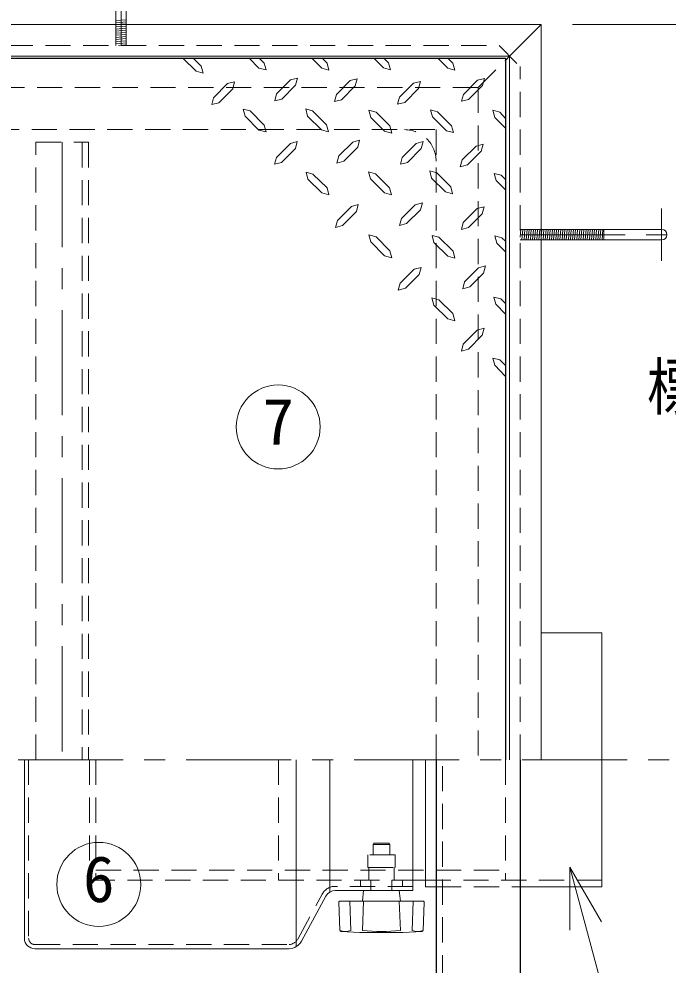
# Model space of a CAD drawing. Units: millimetres at full size, sheet at 1:10; details may follow other scales. Extents: x -2125 to 1925, y -1405 to 1405.
# Drawn here: x -75.4 to 233.7, y 557.3 to 1007.7 of the extents above; entities that cross this region are included whole.
import ezdxf
from ezdxf.enums import TextEntityAlignment as Align

# ---------------------------------------------------------------- set-up
doc = ezdxf.new("R2010")
doc.units = ezdxf.units.MM
doc.header["$LTSCALE"] = 10
doc.linetypes.add('CHAIN1', pattern=[8, 5, -1, 1, -1])
doc.linetypes.add('DASHED1', pattern=[1.8, 1.2, -0.6])
doc.layers.add('0-A', color=4, linetype='Continuous', lineweight=9)
doc.styles.add('ＭＳ ゴシック', font='')
doc.styles.get('ＭＳ ゴシック').set_extended_font_data('MS Gothic')

msp = doc.modelspace()

# ---------------------------------------------------------------- linework, layer by layer
at = {"layer": '0-A', "linetype": 'CHAIN1'}
for p, q in [((-26.8, 995.02), (-26.8, 1074.92)), ((188.2, 1005.02), (563.2, 1005.02)), ((-54.8, 949.02), (-54.8, 655.02)), ((230.6, 917.52), (230.6, 892.52)), ((163.2, 905.02), (243.1, 905.02)), ((-1355.8, 655.02), (563.2, 655.02))]:
    msp.add_line(p, q, dxfattribs=at)
at = {"layer": '0-A', "color": 7, "lineweight": 18}
for p, q in [((-29.3, 1062.42), (-29.3, 1005.02)), ((-24.3, 1062.42), (-24.3, 1005.02)), ((173.2, 1005.02), (-1126.8, 1005.02)), ((158.2, 990.02), (173.2, 1005.02)), ((173.2, 1005.02), (173.2, 655.02)), ((158.2, 990.02), (-1111.8, 990.02)), ((158.2, 990.02), (158.2, 655.02)), ((230.6, 907.52), (173.2, 907.52)), ((230.6, 902.52), (173.2, 902.52)), ((173.2, 715.52), (202.2, 715.52)), ((202.2, 715.52), (202.2, 594.52)), ((-72.8, 655.02), (-72.8, 570.03)), ((112.2, 655.02), (112.2, 592.74)), ((118.2, 655.02), (118.2, 594.52)), ((186.9, 603.87), (186.9, 573.87)), ((186.9, 603.87), (201.9, 577.89)), ((186.9, 603.87), (234.24, 427.18)), ((70.78, 590.14), (59.07, 568.66)), ((75.17, 592.74), (112.2, 592.74)), ((88.2, 587.74), (88.7, 592.74)), ((106.2, 587.74), (105.7, 592.74)), ((118.2, 594.52), (123.2, 594.52)), ((163.2, 594.52), (202.2, 594.52)), ((77.34, 573.68), (76.85, 587.23)), ((117.06, 587.74), (77.35, 587.74)), ((82.08, 587.74), (82.58, 573.74)), ((88.21, 573.74), (88.71, 587.74)), ((106.19, 573.74), (105.69, 587.74)), ((112.33, 587.74), (111.83, 573.74)), ((117.07, 573.68), (117.55, 587.23)), ((77.81, 573.2), (86.96, 572.76)), ((106.96, 572.74), (87.44, 572.74)), ((116.6, 573.2), (107.44, 572.76)), ((-67.8, 565.03), (53.31, 565.03))]:
    msp.add_line(p, q, dxfattribs=at)
at = {"layer": '0-A'}
for p, q in [((-29.3, 1006.96), (-24.3, 1007.37)), ((-29.3, 1005.95), (-24.3, 1006.36)), ((-28.46, 1005.02), (-24.3, 1005.36)), ((2.6, 989.02), (8.94, 982.82)), ((7.58, 989.02), (11.36, 985.24)), ((34.14, 989.02), (38.87, 984.29)), ((64.07, 989.02), (68.79, 984.29)), ((69, 989.02), (71.31, 986.71)), ((71.31, 986.71), (72.15, 983.35)), ((93.64, 989.02), (98.09, 984.4)), ((98.4, 989.02), (100.61, 986.81)), ((100.61, 986.81), (101.45, 983.56)), ((124.02, 989.02), (128.75, 984.29)), ((128.85, 989.02), (131.16, 986.71)), ((131.16, 986.71), (132.11, 983.35)), ((158.2, 990.02), (156.2, 988.02)), ((72.15, 983.35), (68.79, 984.29)), ((101.45, 983.56), (98.09, 984.4)), ((132.11, 983.35), (128.75, 984.29)), ((23.96, 976.94), (27.21, 977.78)), ((27.21, 977.78), (26.37, 974.42)), ((75.72, 971.69), (82.34, 978.41)), ((112.47, 977.15), (115.73, 977.99)), ((115.73, 977.99), (114.89, 974.63)), ((136.31, 971.8), (142.92, 978.52)), ((142.92, 978.52), (146.28, 979.36)), ((146.28, 979.36), (145.34, 976)), ((17.24, 970.22), (23.96, 976.94)), ((19.76, 967.81), (26.37, 974.42)), ((49.79, 969.59), (56.3, 976.21)), ((78.14, 969.28), (84.75, 975.89)), ((105.75, 970.43), (112.47, 977.15)), ((108.27, 968.02), (114.89, 974.63)), ((138.72, 969.38), (145.34, 976)), ((17.24, 970.22), (16.4, 966.97)), ((47.27, 972.01), (46.43, 968.75)), ((49.79, 969.59), (46.43, 968.75)), ((75.72, 971.69), (74.78, 968.44)), ((78.14, 969.28), (74.78, 968.44)), ((105.75, 970.43), (104.91, 967.18)), ((136.31, 971.8), (135.36, 968.54)), ((138.72, 969.38), (135.36, 968.54)), ((19.76, 967.81), (16.4, 966.97)), ((34.67, 963.92), (31.41, 964.76)), ((32.25, 961.4), (31.41, 964.76)), ((61.97, 961.51), (61.13, 964.87)), ((64.38, 963.92), (61.13, 964.87)), ((94.62, 963.4), (91.26, 964.24)), ((92.21, 960.88), (91.26, 964.24)), ((108.27, 968.02), (104.91, 967.18)), ((121.5, 961.09), (120.56, 964.45)), ((123.92, 963.5), (120.56, 964.45)), ((153.53, 963.4), (150.17, 964.24)), ((151.11, 960.88), (150.17, 964.24)), ((32.25, 961.4), (38.87, 954.79)), ((34.67, 963.92), (41.28, 957.2)), ((61.97, 961.51), (68.58, 954.89)), ((64.38, 963.92), (71.1, 957.31)), ((92.21, 960.88), (98.72, 954.37)), ((94.62, 963.4), (101.24, 956.78)), ((121.5, 961.09), (128.12, 954.47)), ((123.92, 963.5), (130.53, 956.89)), ((151.11, 960.88), (156.2, 955.79)), ((153.53, 963.4), (156.2, 960.34)), ((71.1, 957.31), (71.94, 954.05)), ((101.24, 956.78), (102.08, 953.42)), ((130.53, 956.89), (131.48, 953.63)), ((71.94, 954.05), (68.58, 954.89)), ((102.08, 953.42), (98.72, 954.37)), ((131.48, 953.63), (128.12, 954.47)), ((47.27, 941.77), (53.88, 948.49)), ((53.88, 948.49), (57.14, 949.33)), ((57.14, 949.33), (56.3, 945.97)), ((76.88, 942.5), (83.49, 949.12)), ((79.29, 940.09), (85.91, 946.7)), ((83.49, 949.12), (86.75, 950.06)), ((86.75, 950.06), (85.91, 946.7)), ((107.12, 941.77), (113.73, 948.49)), ((113.73, 948.49), (117.09, 949.33)), ((117.09, 949.33), (116.15, 945.97)), ((135.68, 940.61), (142.29, 947.23)), ((142.29, 947.23), (145.55, 948.17)), ((145.55, 948.17), (144.71, 944.81)), ((47.27, 941.77), (46.32, 938.51)), ((49.68, 939.35), (56.3, 945.97)), ((76.88, 942.5), (75.93, 939.14)), ((107.12, 941.77), (106.28, 938.51)), ((109.64, 939.35), (116.15, 945.97)), ((138.09, 938.2), (144.71, 944.81)), ((49.68, 939.35), (46.32, 938.51)), ((79.29, 940.09), (75.93, 939.14)), ((109.64, 939.35), (106.28, 938.51)), ((135.68, 940.61), (134.73, 937.25)), ((138.09, 938.2), (134.73, 937.25)), ((64.59, 933.89), (61.34, 934.84)), ((62.18, 931.48), (61.34, 934.84)), ((64.59, 933.89), (71.31, 927.28)), ((94.41, 934), (91.05, 934.94)), ((92, 931.58), (91.05, 934.94)), ((94.41, 934), (101.03, 927.38)), ((123.5, 934.42), (120.24, 935.36)), ((121.08, 932), (120.24, 935.36)), ((123.5, 934.42), (130.22, 927.8)), ((154.16, 933.37), (150.8, 934.21)), ((151.74, 930.85), (150.8, 934.21)), ((154.16, 933.37), (156.2, 931.32)), ((62.18, 931.48), (68.79, 924.86)), ((92, 931.58), (98.61, 924.97)), ((121.08, 932), (127.7, 925.39)), ((151.74, 930.85), (156.2, 926.39)), ((72.15, 924.02), (68.79, 924.86)), ((71.31, 927.28), (72.15, 924.02)), ((101.97, 924.02), (98.61, 924.97)), ((101.03, 927.38), (101.97, 924.02)), ((131.06, 924.44), (127.7, 925.39)), ((130.22, 927.8), (131.06, 924.44)), ((106.7, 912.68), (113.31, 919.3)), ((78.66, 909.43), (85.28, 916.04)), ((109.11, 910.27), (115.73, 916.88)), ((136.1, 910.79), (142.71, 917.51)), ((138.62, 908.38), (145.13, 914.99)), ((142.71, 917.51), (146.07, 918.35)), ((146.07, 918.35), (145.13, 914.99)), ((76.25, 911.84), (75.3, 908.48)), ((106.7, 912.68), (105.75, 909.32)), ((109.11, 910.27), (105.75, 909.32)), ((136.1, 910.79), (135.26, 907.54)), ((78.66, 909.43), (75.3, 908.48)), ((138.62, 908.38), (135.26, 907.54)), ((173.2, 903.35), (173.54, 907.52)), ((174.14, 902.52), (174.55, 907.52)), ((175.14, 902.52), (175.55, 907.52)), ((176.15, 902.52), (176.55, 907.52)), ((177.15, 902.52), (177.56, 907.52)), ((178.15, 902.52), (178.56, 907.52)), ((179.16, 902.52), (179.56, 907.52)), ((180.16, 902.52), (180.57, 907.52)), ((181.16, 902.52), (181.57, 907.52)), ((182.17, 902.52), (182.57, 907.52)), ((183.17, 902.52), (183.58, 907.52)), ((184.17, 902.52), (184.58, 907.52)), ((185.18, 902.52), (185.58, 907.52)), ((186.18, 902.52), (186.59, 907.52)), ((187.18, 902.52), (187.59, 907.52)), ((188.19, 902.52), (188.59, 907.52)), ((189.19, 902.52), (189.6, 907.52)), ((190.19, 902.52), (190.6, 907.52)), ((191.2, 902.52), (191.6, 907.52)), ((192.2, 902.52), (192.61, 907.52)), ((193.2, 902.52), (193.61, 907.52)), ((194.21, 902.52), (194.61, 907.52)), ((195.21, 902.52), (195.62, 907.52)), ((196.21, 902.52), (196.62, 907.52)), ((197.22, 902.52), (197.62, 907.52)), ((198.22, 902.52), (198.63, 907.52)), ((199.22, 902.52), (199.63, 907.52)), ((200.23, 902.52), (200.63, 907.52)), ((201.23, 902.52), (201.64, 907.52)), ((202.23, 902.52), (202.64, 907.52)), ((203.1, 907.52), (203.1, 902.52)), ((92.21, 901.55), (91.26, 904.91)), ((94.62, 903.97), (91.26, 904.91)), ((92.21, 901.55), (98.72, 894.94)), ((94.62, 903.97), (101.24, 897.35)), ((124.55, 903.86), (121.29, 904.7)), ((122.13, 901.34), (121.29, 904.7)), ((122.13, 901.34), (128.75, 894.73)), ((124.55, 903.86), (131.27, 897.14)), ((152.06, 901.03), (151.22, 904.39)), ((154.58, 903.55), (151.22, 904.39)), ((152.06, 901.03), (156.2, 896.88)), ((154.58, 903.55), (156.2, 901.92)), ((101.24, 897.35), (102.08, 893.99)), ((131.27, 897.14), (132.11, 893.89)), ((102.08, 893.99), (98.72, 894.94)), ((132.11, 893.89), (128.75, 894.73)), ((106.17, 881.92), (112.79, 888.53)), ((136.73, 882.55), (143.34, 889.27)), ((143.34, 889.27), (146.7, 890.11)), ((146.7, 890.11), (145.76, 886.75)), ((108.59, 879.5), (115.2, 886.12)), ((139.25, 880.13), (145.76, 886.75)), ((106.17, 881.92), (105.23, 878.56)), ((108.59, 879.5), (105.23, 878.56)), ((136.73, 882.55), (135.89, 879.29)), ((139.25, 880.13), (135.89, 879.29)), ((124.55, 874.04), (121.19, 874.88)), ((122.13, 871.52), (121.19, 874.88)), ((124.55, 874.04), (131.16, 867.43)), ((151.64, 871.94), (150.69, 875.3)), ((154.05, 874.46), (150.69, 875.3)), ((154.05, 874.46), (156.2, 872.31)), ((122.13, 871.52), (128.75, 865.01)), ((151.64, 871.94), (156.2, 867.19)), ((132.11, 864.07), (128.75, 865.01)), ((131.16, 867.43), (132.11, 864.07)), ((142.71, 859.55), (146.07, 860.5)), ((146.07, 860.5), (145.13, 857.14)), ((136.1, 852.94), (142.71, 859.55)), ((138.62, 850.52), (145.13, 857.14)), ((136.1, 852.94), (135.26, 849.58)), ((138.62, 850.52), (135.26, 849.58)), ((151.11, 842.86), (150.17, 846.22)), ((153.53, 845.38), (150.17, 846.22)), ((151.11, 842.86), (156.2, 837.56)), ((153.53, 845.38), (156.2, 842.7)), ((56.51, 566), (56.51, 655.02)), ((72.62, 655.02), (72.62, 592.04)), ((118.2, 597.74), (112.2, 597.74))]:
    msp.add_line(p, q, dxfattribs=at)
at = {"layer": '0-A', "linetype": 'DASHED1'}
for p, q in [((-29.3, 1004.95), (-28.46, 1005.02)), ((-29.3, 1005.02), (-29.3, 995.02)), ((-24.3, 1005.02), (-24.3, 995.02)), ((-29.3, 1003.95), (-24.3, 1004.36)), ((-29.3, 1002.94), (-24.3, 1003.35)), ((-29.3, 1001.94), (-24.3, 1002.35)), ((-29.3, 1000.94), (-24.3, 1001.35)), ((-29.3, 999.93), (-24.3, 1000.34)), ((-29.3, 998.93), (-24.3, 999.34)), ((-29.3, 997.93), (-24.3, 998.34)), ((-29.3, 996.92), (-24.3, 997.33)), ((-29.3, 995.92), (-24.3, 996.33)), ((-1106.8, 995.02), (153.2, 995.02)), ((-28.06, 995.02), (-24.3, 995.33)), ((153.2, 995.02), (163.2, 985.02)), ((143.2, 975.02), (156.2, 988.02)), ((163.2, 655.02), (163.2, 985.02)), ((143.2, 975.02), (-940.8, 975.02)), ((143.2, 975.02), (143.2, 655.02)), ((-933.33, 955.02), (123.2, 955.02)), ((123.2, 655.02), (123.2, 955.02)), ((-45.3, 949.02), (-45.3, 655.02)), ((173.2, 907.52), (163.2, 907.52)), ((163.2, 903.76), (163.51, 907.52)), ((164.11, 902.52), (164.51, 907.52)), ((165.11, 902.52), (165.52, 907.52)), ((166.11, 902.52), (166.52, 907.52)), ((167.12, 902.52), (167.52, 907.52)), ((168.12, 902.52), (168.53, 907.52)), ((169.12, 902.52), (169.53, 907.52)), ((170.13, 902.52), (170.53, 907.52)), ((171.13, 902.52), (171.54, 907.52)), ((172.13, 902.52), (172.54, 907.52)), ((173.2, 902.52), (163.2, 902.52)), ((173.14, 902.52), (173.2, 903.35)), ((-70.8, 655.02), (-70.8, 570.03)), ((-41.8, 655.02), (-41.8, 597.74)), ((-38.8, 655.02), (-38.8, 597.74)), ((48.2, 655.02), (48.2, 597.74)), ((156.2, 655.02), (156.2, 597.74)), ((93.2, 614.74), (93.2, 609.74)), ((93.2, 614.74), (101.2, 614.74)), ((103.7, 609.74), (90.7, 609.74)), ((90.7, 609.74), (90.7, 603.74)), ((103.7, 609.74), (103.7, 603.74)), ((90.7, 603.74), (103.7, 603.74)), ((91.2, 603.74), (91.2, 597.74)), ((103.2, 603.74), (103.2, 597.74)), ((-38.8, 602.47), (156.2, 602.47)), ((-41.8, 597.74), (112.2, 597.74)), ((112.2, 594.74), (75.17, 594.74)), ((87.2, 597.74), (87.2, 594.74)), ((92.2, 592.74), (92.2, 597.74)), ((102.2, 592.74), (102.2, 597.74)), ((107.2, 597.74), (107.2, 594.74)), ((118.2, 597.74), (202.2, 597.74)), ((57.31, 569.62), (69.03, 591.1)), ((123.2, 594.52), (163.2, 594.52)), ((-67.8, 567.03), (53.25, 567.03))]:
    msp.add_line(p, q, dxfattribs=at)
at = {"layer": '0-A', "color": 5, "lineweight": 25}
for p, q in [((-946.7, 989.02), (156.2, 989.02)), ((156.2, 989.02), (156.2, 655.02)), ((123.2, 655.02), (123.2, 355.02)), ((163.2, 655.02), (163.2, 325.02))]:
    msp.add_line(p, q, dxfattribs=at)
at = {"layer": '0-A', "color": 7, "linetype": 'DASHED1', "lineweight": 18}
for p, q in [((-67.3, 949.02), (-42.3, 949.02)), ((-67.3, 655.02), (-67.3, 949.02)), ((-42.3, 949.02), (-42.3, 655.02)), ((126.2, 352.02), (126.2, 655.02))]:
    msp.add_line(p, q, dxfattribs=at)
at = {"layer": '0-A'}
for points in [[(38.97, 989.02), (41.28, 986.71), (42.23, 983.45), (38.87, 984.29)], [(11.36, 985.24), (12.3, 981.88), (8.94, 982.82)], [(47.27, 972.01), (53.88, 978.73), (57.24, 979.57), (56.3, 976.21)], [(82.34, 978.41), (85.59, 979.25), (84.75, 975.89)], [(41.28, 957.2), (42.23, 953.95), (38.87, 954.79)], [(76.25, 911.84), (82.86, 918.46), (86.12, 919.4), (85.28, 916.04)], [(113.31, 919.3), (116.67, 920.14), (115.73, 916.88)], [(112.79, 888.53), (116.15, 889.37), (115.2, 886.12)]]:
    msp.add_lwpolyline(points, dxfattribs=at)
at = {"layer": '0-A', "linetype": 'DASHED1'}
msp.add_lwpolyline([(93.2, 614.74), (93.7, 615.24), (100.7, 615.24), (101.2, 614.74), (101.2, 609.74)], dxfattribs=at)
at = {"layer": '0-A', "color": 7, "lineweight": 18}
for centre in [(48.03, 813.47), (-37.39, 595.65)]:
    msp.add_circle(centre, 20, dxfattribs=at)
at = {"layer": '0-A', "linetype": 'DASHED1'}
for centre, radius, start, end in [((108.2, 940.02), 15, 0, 90), ((75.17, 587.74), 7, 90, 151.3895), ((-67.8, 570.03), 3, 180, 270), ((52.92, 572.02), 5, 273.7626, 331.3895)]:
    msp.add_arc(centre, radius, start, end, dxfattribs=at)
at = {"layer": '0-A', "color": 7, "lineweight": 18}
for centre, radius, start, end in [((230.6, 905.02), 2.5, 270, 90), ((75.17, 587.74), 5, 90, 151.3895), ((77.35, 587.24), 0.5, 90, 182.0454), ((117.06, 587.24), 0.5, 357.9546, 90), ((79.96, 580.38), 7.13, 248.4175, 291.5825), ((77.84, 573.7), 0.5, 182.0454, 267.2395), ((87.44, 582.74), 10, 267.2395, 270), ((97.2, 654.3), 81.06, 263.6327, 276.3673), ((106.96, 582.74), 10, 270, 272.7605), ((114.45, 580.38), 7.13, 248.4175, 291.5825), ((116.57, 573.7), 0.5, 272.7605, 357.9546), ((-67.8, 570.03), 5, 180, 270), ((52.92, 572.02), 7, 273.1798, 331.3895)]:
    msp.add_arc(centre, radius, start, end, dxfattribs=at)

# ---------------------------------------------------------------- texts
at = {"layer": '0-A', "color": 7, "style": 'ＭＳ ゴシック', "width": 0.85}
msp.add_text('標準点検蓋伏せ図', height=21.99, dxfattribs=at).set_placement((223.6, 815.02), align=Align.BOTTOM_LEFT)
at = {"layer": '0-A', "color": 7, "style": 'ＭＳ ゴシック'}
for s, p in [('7', (40.53, 798.47)), ('6', (-44.89, 580.65))]:
    msp.add_text(s, height=21.99, dxfattribs=at).set_placement(p, align=Align.BOTTOM_LEFT)

doc.saveas('drawing.dxf')
